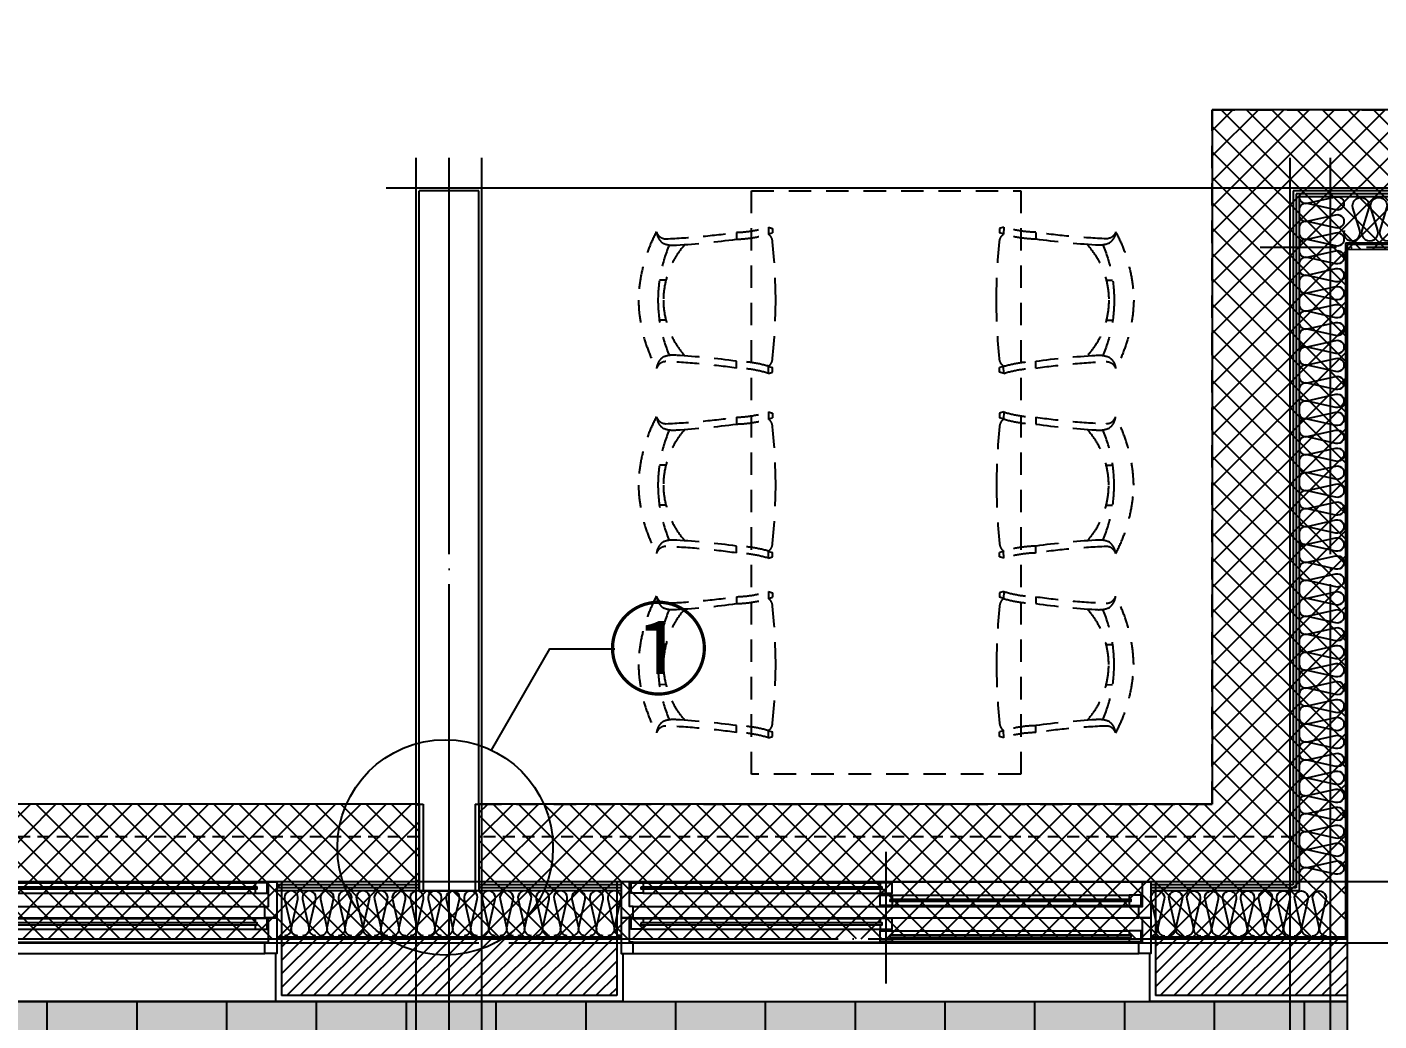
# Model space of a CAD drawing. Header units: millimetres. Extents: x -24416 to 92204, y -190080 to 23760.
# Drawn here: x 11689 to 16206, y -177061 to -173739 of the extents above; entities that cross this region are included whole.
import ezdxf
from ezdxf.enums import TextEntityAlignment as Align

# ---------------------------------------------------------------- set-up
doc = ezdxf.new("R2010")
doc.units = ezdxf.units.MM
doc.header["$LTSCALE"] = 50
for name, pattern in [('CEN', [62, 60, -1, 0, -1]), ('H', [1.3, 0.8, -0.5]), ('HD', [2.5, 1.5, -1]), ('HID', [2.5, 1.5, -1])]:
    doc.linetypes.add(name, pattern=pattern)
for name, color, linetype in [('A_HAT', 8, 'Continuous'), ('AA-단열-바닥-욕실', 30, 'Continuous'), ('ARDM', 7, 'Continuous'), ('CEN_CON', 1, 'CEN'), ('CEN_WALL', 12, 'CEN'), ('CONC', 2, 'Continuous'), ('dan1', 7, 'HID'), ('ELE4', 4, 'Continuous'), ('ETC', 6, 'Continuous'), ('FIN', 6, 'Continuous'), ('FUR_가구', 8, 'HD'), ('HAT', 9, 'Continuous'), ('INS', 252, 'Continuous'), ('INSUL', 8, 'Continuous'), ('TEXT', 3, 'Continuous'), ('WAL', 3, 'Continuous'), ('WAL_DRY', 7, 'Continuous'), ('WIN', 4, 'Continuous'), ('바닥타일', 8, 'Continuous'), ('커튼박스', 6, 'Continuous')]:
    doc.layers.add(name, color=color, linetype=linetype)
for name, color, linetype, plot in [('AA-CEN', 1, 'CEN', False), ('Defpoint', 135, 'Continuous', False), ('MC', 135, 'Continuous', False)]:
    doc.layers.add(name, color=color, linetype=linetype, plot=plot)
doc.styles.add('돋움', font='Dotum.ttf')
pattern_1 = [(45, (-291243.84, -166332.43), (-22.4506403, 22.4506403), [])]

# ---------------------------------------------------------------- blocks, each defined once
blk = doc.blocks.new('WIN_이중창_1800')
at = {"layer": 'Defpoint'}
for p, q in [((-15, 240), (-15, 0)), ((1785, 240), (1785, 0))]:
    blk.add_line(p, q, dxfattribs=at)
at = {"layer": 'WIN'}
blk.add_line((885, -100), (885, 340), dxfattribs=at)
at = {"layer": 'WIN', "color": 8}
for p, q in [((1742, 240), (28, 240)), ((1697, 237), (905, 237)), ((865, 196), (73, 196)), ((1697, 202), (905, 202)), ((1730, 158), (40, 158)), ((865, 161), (73, 161)), ((1730, 120), (40, 120)), ((1697, 117), (905, 117)), ((865, 76), (73, 76)), ((1697, 82), (905, 82)), ((1730, 38), (40, 38)), ((1730, 0), (40, 0)), ((865, 41), (73, 41))]:
    blk.add_line(p, q, dxfattribs=at)
at = {"layer": 'WIN'}
for points in [[(40, 158), (28, 158), (28, 240), (0, 240), (0, 120), (40, 120), (40, 158)], [(905, 216.5), (905, 202), (865, 202), (865, 237), (905, 237), (905, 222.5)], [(1697, 216.5), (1697, 202), (1737, 202), (1737, 237), (1697, 237), (1697, 222.5)], [(1730, 158), (1742, 158), (1742, 240), (1770, 240), (1770, 120), (1730, 120), (1730, 158)], [(73, 175.5), (73, 161), (33, 161), (33, 196), (73, 196), (73, 181.5)], [(872, 181.5), (872, 175.5), (66, 175.5), (66, 181.5), (872, 181.5)], [(865, 175.5), (865, 161), (905, 161), (905, 196), (865, 196), (865, 181.5)], [(1704, 222.5), (1704, 216.5), (898, 216.5), (898, 222.5), (1704, 222.5)], [(40, 38), (28, 38), (28, 120), (0, 120), (0, 0), (40, 0), (40, 38)], [(905, 96.5), (905, 82), (865, 82), (865, 117), (905, 117), (905, 102.5)], [(1704, 102.5), (1704, 96.5), (898, 96.5), (898, 102.5), (1704, 102.5)], [(1697, 96.5), (1697, 82), (1737, 82), (1737, 117), (1697, 117), (1697, 102.5)], [(1730, 38), (1742, 38), (1742, 120), (1770, 120), (1770, 0), (1730, 0), (1730, 38)], [(73, 55.5), (73, 41), (33, 41), (33, 76), (73, 76), (73, 61.5)], [(872, 61.5), (872, 55.5), (66, 55.5), (66, 61.5), (872, 61.5)], [(865, 55.5), (865, 41), (905, 41), (905, 76), (865, 76), (865, 61.5)]]:
    blk.add_lwpolyline(points, dxfattribs=at)
blk = doc.blocks.new('WIN_이중창_3600')
at = {"layer": 'Defpoint'}
for p, q in [((-15, 240), (-15, 0)), ((3585, 240), (3585, 0))]:
    blk.add_line(p, q, dxfattribs=at)
at = {"layer": 'WIN'}
for p, q in [((900, -100), (900, 340)), ((2670, -100), (2670, 340))]:
    blk.add_line(p, q, dxfattribs=at)
at = {"layer": 'WIN', "color": 8}
for p, q in [((3542, 240), (28, 240)), ((880, 237), (73, 237)), ((3497, 237), (2690, 237)), ((880, 202), (73, 202)), ((2650, 196), (920, 196)), ((3497, 202), (2690, 202)), ((3530, 158), (40, 158)), ((2650, 161), (920, 161)), ((3530, 120), (40, 120)), ((880, 117), (73, 117)), ((3497, 117), (2690, 117)), ((880, 82), (73, 82)), ((2650, 76), (920, 76)), ((3497, 82), (2690, 82)), ((3530, 38), (40, 38)), ((3530, 0), (40, 0)), ((2650, 41), (920, 41))]:
    blk.add_line(p, q, dxfattribs=at)
at = {"layer": 'WIN'}
for points in [[(40, 158), (28, 158), (28, 240), (0, 240), (0, 120), (40, 120), (40, 158)], [(73, 216.5), (73, 202), (33, 202), (33, 237), (73, 237), (73, 222.5)], [(880, 216.5), (880, 202), (920, 202), (920, 237), (880, 237), (880, 222.5)], [(2690, 216.5), (2690, 202), (2650, 202), (2650, 237), (2690, 237), (2690, 222.5)], [(3497, 216.5), (3497, 202), (3537, 202), (3537, 237), (3497, 237), (3497, 222.5)], [(3530, 158), (3542, 158), (3542, 240), (3570, 240), (3570, 120), (3530, 120), (3530, 158)], [(887, 222.5), (887, 216.5), (66, 216.5), (66, 222.5), (887, 222.5)], [(920, 175.5), (920, 161), (880, 161), (880, 196), (920, 196), (920, 181.5)], [(2657, 181.5), (2657, 175.5), (913, 175.5), (913, 181.5), (2657, 181.5)], [(2650, 175.5), (2650, 161), (2690, 161), (2690, 196), (2650, 196), (2650, 181.5)], [(3504, 222.5), (3504, 216.5), (2683, 216.5), (2683, 222.5), (3504, 222.5)], [(40, 38), (28, 38), (28, 120), (0, 120), (0, 0), (40, 0), (40, 38)], [(73, 96.5), (73, 82), (33, 82), (33, 117), (73, 117), (73, 102.5)], [(887, 102.5), (887, 96.5), (66, 96.5), (66, 102.5), (887, 102.5)], [(880, 96.5), (880, 82), (920, 82), (920, 117), (880, 117), (880, 102.5)], [(2690, 96.5), (2690, 82), (2650, 82), (2650, 117), (2690, 117), (2690, 102.5)], [(3504, 102.5), (3504, 96.5), (2683, 96.5), (2683, 102.5), (3504, 102.5)], [(3497, 96.5), (3497, 82), (3537, 82), (3537, 117), (3497, 117), (3497, 102.5)], [(3530, 38), (3542, 38), (3542, 120), (3570, 120), (3570, 0), (3530, 0), (3530, 38)], [(920, 55.5), (920, 41), (880, 41), (880, 76), (920, 76), (920, 61.5)], [(2657, 61.5), (2657, 55.5), (913, 55.5), (913, 61.5), (2657, 61.5)], [(2650, 55.5), (2650, 41), (2690, 41), (2690, 76), (2650, 76), (2650, 61.5)]]:
    blk.add_lwpolyline(points, dxfattribs=at)
blk = doc.blocks.new('insul1')
blk.add_lwpolyline([(0, 0, 0.480617), (0.146, 0.183), (0.004, 0.817, -1.249969), (0.296, 0.817), (0.154, 0.183, 0.480617), (0.3, 0, 0.480617)], format="xyb")
blk = doc.blocks.new('DongSinsul_1')
at = {"layer": 'INSUL'}
blk.add_lwpolyline([(0, 0.25, 1.34403), (0.35, 0.25), (0.2, 0.75, -1.34403), (0.55, 0.75), (0.4, 0.25)], format="xyb", dxfattribs=at)
blk = doc.blocks.new('식탁-1950x900')
at = {"layer": 'FUR_가구'}
for p, q in [((-393, -121.6), (-379.1, -126)), ((-393, -121.6), (-392.7, -145.4)), ((-379.1, -126), (-379.3, -141)), ((393, -121.6), (379.1, -126)), ((379.1, -126), (379.3, -141)), ((393, -121.6), (392.7, -145.4)), ((-500.1, -139.2), (-499.9, -162.1)), ((-392.7, -144.6), (-379.3, -141)), ((392.7, -144.6), (379.3, -141)), ((500.1, -139.2), (499.9, -162.1)), ((-735.6, -299), (-756.6, -299.2)), ((735.6, -299), (756.6, -299.2)), ((-735.6, -433.1), (-756.6, -432.9)), ((735.6, -433.1), (756.6, -432.9)), ((-500.1, -592.9), (-499.9, -570)), ((-393, -610.5), (-392.7, -586.7)), ((393, -610.5), (392.7, -586.7)), ((500.1, -592.9), (499.9, -570)), ((-393, -610.5), (-379.1, -606.2)), ((-392.7, -587.5), (-379.3, -591.1)), ((-379.1, -606.2), (-379.3, -591.1)), ((379.1, -606.2), (379.3, -591.1)), ((393, -610.5), (379.1, -606.2)), ((392.7, -587.5), (379.3, -591.1)), ((-500.1, -757.1), (-499.9, -780)), ((-393, -739.5), (-379.1, -743.8)), ((-393, -739.5), (-392.7, -763.3)), ((-392.7, -762.5), (-379.3, -758.9)), ((-379.1, -743.8), (-379.3, -758.9)), ((393, -739.5), (379.1, -743.8)), ((379.1, -743.8), (379.3, -758.9)), ((392.7, -762.5), (379.3, -758.9)), ((393, -739.5), (392.7, -763.3)), ((500.1, -757.1), (499.9, -780)), ((-735.6, -916.9), (-756.6, -917.1)), ((735.6, -916.9), (756.6, -917.1)), ((-735.6, -1051), (-756.6, -1050.8)), ((735.6, -1051), (756.6, -1050.8)), ((-500.1, -1210.8), (-499.9, -1187.9)), ((-393, -1228.4), (-392.7, -1204.6)), ((-392.7, -1205.4), (-379.3, -1209)), ((-379.1, -1224), (-379.3, -1209)), ((379.1, -1224), (379.3, -1209)), ((392.7, -1205.4), (379.3, -1209)), ((393, -1228.4), (392.7, -1204.6)), ((500.1, -1210.8), (499.9, -1187.9)), ((-393, -1228.4), (-379.1, -1224)), ((393, -1228.4), (379.1, -1224)), ((-393, -1339.5), (-379.1, -1343.8)), ((-393, -1339.5), (-392.7, -1363.3)), ((-379.1, -1343.8), (-379.3, -1358.9)), ((393, -1339.5), (379.1, -1343.8)), ((379.1, -1343.8), (379.3, -1358.9)), ((393, -1339.5), (392.7, -1363.3)), ((-500.1, -1357.1), (-499.9, -1380)), ((-392.7, -1362.5), (-379.3, -1358.9)), ((392.7, -1362.5), (379.3, -1358.9)), ((500.1, -1357.1), (499.9, -1380)), ((-735.6, -1516.9), (-756.6, -1517.1)), ((735.6, -1516.9), (756.6, -1517.1)), ((-735.6, -1651), (-756.6, -1650.8)), ((735.6, -1651), (756.6, -1650.8)), ((-500.1, -1810.8), (-499.9, -1787.9)), ((-393, -1828.4), (-392.7, -1804.6)), ((-392.7, -1805.4), (-379.3, -1809)), ((392.7, -1805.4), (379.3, -1809)), ((393, -1828.4), (392.7, -1804.6)), ((500.1, -1810.8), (499.9, -1787.9)), ((-393, -1828.4), (-379.1, -1824)), ((-379.1, -1824), (-379.3, -1809)), ((379.1, -1824), (379.3, -1809)), ((393, -1828.4), (379.1, -1824))]:
    blk.add_line(p, q, dxfattribs=at)
blk.add_lwpolyline([(-450, 0), (450, 0), (450, -1950), (-450, -1950)], close=True, dxfattribs=at)
for centre, radius, start, end in [((-510.6, 259.9), 399.2, 271.5056, 287.1336), ((-324.7, -376.8), 502.7, 151.613, 178.7722), ((-735.8, -128.1), 32.7, 197.2985, 270.5396), ((-715.5, -133.6), 51.6, 184.7366, 233.9633), ((-711.1, -94), 88.5, 246.8053, 277.2576), ((-464.2, -367.5), 279.9, 137.9152, 179.6962), ((-839.2, 2261.8), 2424.8, 272.4515, 278.0366), ((-839.2, 2261.8), 2447.5, 273.2626, 277.9666), ((-510.6, 259.9), 422.1, 271.4516, 286.229), ((-411.8, -172), 32.7, 1.9895, 54.3197), ((-2602.4, -386.7), 2233.9, 0.5286, 5.5435), ((-301.1, -364.6), 460.9, 156.5856, 180.1775), ((-324.7, -355.3), 502.7, 181.2278, 208.387), ((-301.1, -367.5), 460.9, 179.8225, 203.4144), ((-464.2, -364.6), 279.9, 180.3038, 222.0848), ((-2602.4, -345.5), 2233.9, 354.4565, 359.4714), ((-735.8, -604), 32.7, 89.4604, 162.7015), ((-715.5, -598.6), 51.6, 126.0367, 175.2634), ((-711.1, -638.2), 88.5, 82.7424, 113.1947), ((-839.2, -2993.9), 2424.8, 81.9634, 87.5485), ((-839.2, -2993.9), 2447.5, 82.0334, 86.7374), ((-510.6, -992), 422.1, 73.771, 88.5484), ((-411.8, -560.1), 32.7, 305.6803, 358.0105), ((-510.6, -992), 399.2, 72.8664, 88.4944), ((-324.7, -994.7), 502.7, 151.613, 178.7722), ((-735.8, -746), 32.7, 197.2985, 270.5396), ((-715.5, -751.4), 51.6, 184.7366, 233.9633), ((-839.2, 1643.9), 2424.8, 272.4515, 278.0366), ((-510.6, -358), 399.2, 271.5056, 287.1336), ((-510.6, -358), 422.1, 271.4516, 286.229), ((-411.8, -789.9), 32.7, 1.9895, 54.3197), ((-301.1, -982.5), 460.9, 156.5856, 180.1775), ((-711.1, -711.8), 88.5, 246.8053, 277.2576), ((-464.2, -985.4), 279.9, 137.9152, 179.6962), ((-839.2, 1643.9), 2447.5, 273.2626, 277.9666), ((-2602.4, -1004.5), 2233.9, 0.5286, 5.5435), ((-324.7, -973.2), 502.7, 181.2278, 208.387), ((-301.1, -985.4), 460.9, 179.8225, 203.4144), ((-464.2, -982.5), 279.9, 180.3038, 222.0848), ((-2602.4, -963.3), 2233.9, 354.4565, 359.4714), ((-711.1, -1256), 88.5, 82.7424, 113.1947), ((-839.2, -3611.8), 2447.5, 82.0334, 86.7374), ((-735.8, -1221.9), 32.7, 89.4604, 162.7015), ((-715.5, -1216.4), 51.6, 126.0367, 175.2634), ((-839.2, -3611.8), 2424.8, 81.9634, 87.5485), ((-510.6, -1609.9), 399.2, 72.8664, 88.4944), ((-510.6, -1609.9), 422.1, 73.771, 88.5484), ((-411.8, -1178), 32.7, 305.6803, 358.0105), ((-510.6, -958), 399.2, 271.5056, 287.1336), ((-324.7, -1594.7), 502.7, 151.613, 178.7722), ((-735.8, -1346), 32.7, 197.2985, 270.5396), ((-715.5, -1351.4), 51.6, 184.7366, 233.9633), ((-301.1, -1582.5), 460.9, 156.5856, 180.1775), ((-711.1, -1311.8), 88.5, 246.8053, 277.2576), ((-464.2, -1585.4), 279.9, 137.9152, 179.6962), ((-839.2, 1043.9), 2424.8, 272.4515, 278.0366), ((-839.2, 1043.9), 2447.5, 273.2626, 277.9666), ((-510.6, -958), 422.1, 271.4516, 286.229), ((-411.8, -1389.9), 32.7, 1.9895, 54.3197), ((-2602.4, -1604.5), 2233.9, 0.5286, 5.5435), ((-324.7, -1573.2), 502.7, 181.2278, 208.387), ((-301.1, -1585.4), 460.9, 179.8225, 203.4144), ((-464.2, -1582.5), 279.9, 180.3038, 222.0848), ((-2602.4, -1563.3), 2233.9, 354.4565, 359.4714), ((-735.8, -1821.9), 32.7, 89.4604, 162.7015), ((-715.5, -1816.4), 51.6, 126.0367, 175.2634), ((-711.1, -1856), 88.5, 82.7424, 113.1947), ((-839.2, -4211.8), 2424.8, 81.9634, 87.5485), ((-839.2, -4211.8), 2447.5, 82.0334, 86.7374), ((-510.6, -2209.9), 422.1, 73.771, 88.5484), ((-411.8, -1778), 32.7, 305.6803, 358.0105), ((-510.6, -2209.9), 399.2, 72.8664, 88.4944)]:
    blk.add_arc(centre, radius, start, end, dxfattribs=at)
at = {"layer": 'FUR_가구', "extrusion": (0, 0, -1)}
for centre, major_axis, start_param, end_param in [((510.6, 259.9), (-391.6, 77.3), 4.543868, 4.816628), ((2602.4, -386.7), (-1579.6, 1579.6), 5.507013, 5.59454), ((411.8, -172), (-23.1, 23.1), 5.532511, 6.445844), ((510.6, 259.9), (-418.1, 57.7), 4.600712, 4.858628), ((839.2, 2261.8), (261.2, 2433.5), 3.0916, 3.173701), ((839.2, 2261.8), (308.9, 2405.1), 3.056625, 3.154103), ((464.2, -367.5), (197.9, 197.9), 0.05088, 0.780096), ((711.1, -94), (-62.6, 62.6), 3.522166, 4.053659), ((735.8, -128.1), (-23.1, 23.1), 2.65811, 3.936408), ((715.5, -133.6), (-36.5, 36.5), 2.438863, 3.298031), ((324.7, -376.8), (355.5, 355.5), 0.289952, 0.763969), ((301.1, -364.6), (447.5, 110.4), -0.166893, 0.244864), ((2602.4, -345.5), (-114, 2231), 4.666674, 4.7542), ((464.2, -364.6), (197.9, 197.9), 0.7907, 1.519916), ((301.1, -367.5), (-450.7, 96.7), 2.927084, 3.338841), ((324.7, -355.3), (-355.5, 355.5), 2.377624, 2.851641), ((411.8, -560.1), (-23.1, 23.1), 4.54973, 5.463063), ((510.6, -992), (410.7, 97.2), 4.661547, 4.919462), ((839.2, -2993.9), (-321.8, 2426.3), -0.007165, 0.074936), ((839.2, -2993.9), (-242.6, 2412.6), -0.040038, 0.05744), ((711.1, -638.2), (62.6, 62.6), -0.912067, -0.380574), ((735.8, -604), (23.1, 23.1), -0.794816, 0.483483), ((715.5, -598.6), (-36.5, 36.5), 1.414358, 2.273526), ((510.6, -992), (392, 75.2), 4.602977, 4.875737)]:
    blk.add_ellipse(centre, major_axis=major_axis, ratio=1, start_param=start_param, end_param=end_param, dxfattribs=at)
at = {"layer": 'FUR_가구'}
for centre, major_axis, start_param, end_param in [((411.8, -789.9), (23.1, 23.1), 1.408137, 2.321471), ((510.6, -358), (-410.7, 97.2), 1.519954, 1.777869), ((510.6, -358), (-392, 75.2), 1.461384, 1.734144), ((839.2, 1643.9), (242.6, 2412.6), 3.101555, 3.199033), ((735.8, -746), (-23.1, 23.1), 2.346777, 3.625076), ((715.5, -751.4), (36.5, 36.5), 4.55595, 5.415118), ((324.7, -994.7), (355.5, 355.5), 5.519216, 5.993234), ((2602.4, -1004.5), (114, 2231), 1.525081, 1.612608), ((839.2, 1643.9), (321.8, 2426.3), 3.134428, 3.216528), ((464.2, -985.4), (-197.9, 197.9), 3.932293, 4.661509), ((711.1, -711.8), (-62.6, 62.6), 2.229526, 2.761019), ((301.1, -982.5), (450.7, 96.7), -0.214508, 0.197248), ((2602.4, -963.3), (1579.6, 1579.6), 2.36542, 2.452947), ((464.2, -982.5), (-197.9, 197.9), 3.192473, 3.921689), ((301.1, -985.4), (-447.5, 110.4), 2.9747, 3.386457), ((324.7, -973.2), (-355.5, 355.5), 3.431544, 3.905562), ((839.2, -3611.8), (-261.2, 2433.5), -0.049992, 0.032108), ((711.1, -1256), (62.6, 62.6), 0.380574, 0.912067), ((411.8, -1178), (23.1, 23.1), 2.390918, 3.304252), ((510.6, -1609.9), (418.1, 57.7), 1.45912, 1.717035), ((510.6, -1609.9), (391.6, 77.3), 1.402276, 1.675036), ((839.2, -3611.8), (-308.9, 2405.1), -0.084967, 0.012511), ((735.8, -1221.9), (23.1, 23.1), 5.799702, 7.078001), ((715.5, -1216.4), (36.5, 36.5), 5.580456, 6.439624), ((510.6, -958), (-392, 75.2), 1.461384, 1.734144), ((2602.4, -1604.5), (114, 2231), 1.525081, 1.612608), ((411.8, -1389.9), (23.1, 23.1), 1.408137, 2.321471), ((510.6, -958), (-410.7, 97.2), 1.519954, 1.777869), ((839.2, 1043.9), (321.8, 2426.3), 3.134428, 3.216528), ((839.2, 1043.9), (242.6, 2412.6), 3.101555, 3.199033), ((464.2, -1585.4), (-197.9, 197.9), 3.932293, 4.661509), ((711.1, -1311.8), (-62.6, 62.6), 2.229526, 2.761019), ((301.1, -1582.5), (450.7, 96.7), -0.214508, 0.197248), ((735.8, -1346), (-23.1, 23.1), 2.346777, 3.625076), ((715.5, -1351.4), (36.5, 36.5), 4.55595, 5.415118), ((324.7, -1594.7), (355.5, 355.5), 5.519216, 5.993234), ((2602.4, -1563.3), (1579.6, 1579.6), 2.36542, 2.452947), ((464.2, -1582.5), (-197.9, 197.9), 3.192473, 3.921689), ((301.1, -1585.4), (-447.5, 110.4), 2.9747, 3.386457), ((324.7, -1573.2), (-355.5, 355.5), 3.431544, 3.905562), ((411.8, -1778), (23.1, 23.1), 2.390918, 3.304252), ((510.6, -2209.9), (418.1, 57.7), 1.45912, 1.717035), ((839.2, -4211.8), (-261.2, 2433.5), -0.049992, 0.032108), ((839.2, -4211.8), (-308.9, 2405.1), -0.084967, 0.012511), ((711.1, -1856), (62.6, 62.6), 0.380574, 0.912067), ((735.8, -1821.9), (23.1, 23.1), 5.799702, 7.078001), ((715.5, -1816.4), (36.5, 36.5), 5.580456, 6.439624), ((510.6, -2209.9), (391.6, 77.3), 1.402276, 1.675036)]:
    blk.add_ellipse(centre, major_axis=major_axis, ratio=1, start_param=start_param, end_param=end_param, dxfattribs=at)
blk = doc.blocks.new('U-131B(기본)', base_point=(-85340.5, -187585.7))
at = {"layer": 'A_HAT'}
h = blk.add_hatch(dxfattribs=at)
h.set_pattern_fill('ANSI31', color=256, scale=10, style=0)
h.set_pattern_definition(pattern_1)
h.paths.add_polyline_path([(-77335.5, -186070.7), (-76215.5, -186070.7), (-76215.5, -186260.7), (-77335.5, -186260.7)])
h = blk.add_hatch(dxfattribs=at)
h.set_pattern_fill('ANSI31', color=256, scale=10, style=0)
h.set_pattern_definition(pattern_1)
h.paths.add_polyline_path([(-74415.5, -186070.7), (-73775.5, -186070.7), (-73775.5, -186260.7), (-74415.5, -186260.7)])
at = {"layer": '바닥타일'}
h = blk.add_hatch(dxfattribs=at)
h.set_pattern_fill('_USER', color=256, scale=300, double=1, pattern_type=0)
h.set_pattern_definition([(0, (-291243.84, -166332.43), (0, 300), []), (90, (-291243.84, -166332.43), (-300, 2e-14), [])])
h.paths.add_polyline_path([(-83430.5, -186105.7), (-83430.5, -187385.7), (-73775.5, -187385.7), (-73775.5, -186280.7), (-81785.5, -186280.7), (-81785.5, -186105.7)])
at = {"layer": 'CEN_CON'}
blk.add_line((-76775.5, -187885.7), (-76775.5, -183460.7), dxfattribs=at)
at = {"layer": 'CEN_WALL'}
for p, q in [((-73830.5, -187885.7), (-73830.5, -183460.7)), ((-70710.5, -183760.7), (-74065.5, -183760.7)), ((-73575.5, -186085.7), (-81705.5, -186085.7))]:
    blk.add_line(p, q, dxfattribs=at)
at = {"layer": 'CONC'}
for p, q in [((-76875.5, -185620.7), (-76875.5, -183570.7)), ((-76675.5, -183570.7), (-76875.5, -183570.7)), ((-76675.5, -185620.7), (-76675.5, -183570.7)), ((-73775.5, -183750.7), (-73775.5, -187385.7)), ((-73105.5, -183750.7), (-73775.5, -183750.7)), ((-76875.5, -185620.7), (-76862.5, -185620.7)), ((-76862.5, -185620.7), (-76862.5, -185910.7)), ((-76688.5, -185620.7), (-76688.5, -185910.7)), ((-76688.5, -185620.7), (-76675.5, -185620.7)), ((-76862.5, -185910.7), (-76688.5, -185910.7))]:
    blk.add_line(p, q, dxfattribs=at)
at = {"layer": 'dan1'}
for points in [[(-76675.5, -185620.7), (-74225.5, -185620.7), (-74225.5, -183300.7), (-70135.5, -183300.7), (-70135.5, -185620.7), (-64745.5, -185620.7)], [(-76875.5, -185620.7), (-81125.5, -185620.7), (-81125.5, -185445.7), (-81395.5, -185445.7)]]:
    blk.add_lwpolyline(points, dxfattribs=at)
at = {"layer": 'ELE4'}
for p, q in [((-77355.5, -186280.7), (-80915.5, -186280.7)), ((-76195.5, -186280.7), (-74435.5, -186280.7))]:
    blk.add_line(p, q, dxfattribs=at)
at = {"layer": 'FIN'}
for p, q in [((-77355.5, -186120.7), (-77355.5, -186280.7)), ((-76195.5, -186120.7), (-76195.5, -186280.7)), ((-74435.5, -186120.7), (-74435.5, -186280.7)), ((-76195.5, -186280.7), (-77355.5, -186280.7)), ((-73775.5, -186280.7), (-74435.5, -186280.7))]:
    blk.add_line(p, q, dxfattribs=at)
at = {"layer": 'INS'}
for p, q in [((-73935.5, -183590.7), (-73935.5, -185910.7)), ((-73090.5, -183590.7), (-73935.5, -183590.7)), ((-73780.5, -183745.7), (-73780.5, -186065.7)), ((-73090.5, -183745.7), (-73780.5, -183745.7)), ((-76875.5, -185620.7), (-76875.5, -185910.7)), ((-76675.5, -185620.7), (-76675.5, -185910.7)), ((-76875.5, -185910.7), (-77350.5, -185910.7)), ((-76875.5, -185910.7), (-76862.5, -185910.7)), ((-76675.5, -185910.7), (-76688.5, -185910.7)), ((-76200.5, -185910.7), (-76675.5, -185910.7)), ((-73935.5, -185910.7), (-74430.5, -185910.7)), ((-76200.5, -186065.7), (-77350.5, -186065.7)), ((-73780.5, -186065.7), (-74430.5, -186065.7))]:
    blk.add_line(p, q, dxfattribs=at)
at = {"layer": 'MC'}
for p, q in [((-76885.5, -187885.7), (-76885.5, -183460.7)), ((-76665.5, -187885.7), (-76665.5, -183460.7)), ((-73965.5, -187885.7), (-73965.5, -183460.7)), ((-76985.5, -183560.7), (-70710.5, -183560.7)), ((-73575.5, -185880.7), (-81705.5, -185880.7))]:
    blk.add_line(p, q, dxfattribs=at)
at = {"layer": 'WAL'}
for p, q in [((-76215.5, -186070.7), (-77335.5, -186070.7)), ((-77335.5, -186070.7), (-77335.5, -186260.7)), ((-76215.5, -186070.7), (-76215.5, -186260.7)), ((-73775.5, -186070.7), (-74415.5, -186070.7)), ((-74415.5, -186070.7), (-74415.5, -186260.7)), ((-76215.5, -186260.7), (-77335.5, -186260.7)), ((-73775.5, -186260.7), (-74415.5, -186260.7))]:
    blk.add_line(p, q, dxfattribs=at)
at = {"layer": 'WAL_DRY'}
for p, q in [((-73955.5, -183570.7), (-73955.5, -185890.7)), ((-73090.5, -183570.7), (-73955.5, -183570.7)), ((-73945.5, -183580.7), (-73945.5, -185900.7)), ((-73090.5, -183580.7), (-73945.5, -183580.7)), ((-76875.5, -185890.7), (-77350.5, -185890.7)), ((-76875.5, -185900.7), (-77350.5, -185900.7)), ((-76200.5, -185890.7), (-76675.5, -185890.7)), ((-76200.5, -185900.7), (-76675.5, -185900.7)), ((-73955.5, -185890.7), (-74430.5, -185890.7)), ((-73945.5, -185900.7), (-74430.5, -185900.7))]:
    blk.add_line(p, q, dxfattribs=at)
at = {"layer": '커튼박스', "linetype": 'H'}
for p, q in [((-76875.5, -185730.7), (-81395.5, -185730.7)), ((-73955.5, -185730.7), (-76675.5, -185730.7))]:
    blk.add_line(p, q, dxfattribs=at)
at = {"layer": 'FUR_가구'}
blk.add_blockref('식탁-1950x900', (-75315.5, -183570.7), dxfattribs=at)
at = {"layer": 'INS', "xscale": 150, "yscale": 150, "zscale": 150, "rotation": 270, "row_count": 1, "column_count": 38, "row_spacing": 0, "column_spacing": 60}
blk.add_blockref('insul1', (-73935.5, -183590.7), dxfattribs=at)
at = {"layer": 'INS', "yscale": 150, "zscale": 150, "row_count": 1, "row_spacing": 0}
for p, xscale, column_count, column_spacing in [((-76200.5, -186060.7), -150, 19, -60), ((-74430.5, -186060.7), 150, 10, 60)]:
    blk.add_blockref('insul1', p, dxfattribs=dict(at, xscale=xscale, column_count=column_count, column_spacing=column_spacing))
at = {"layer": 'INSUL', "xscale": 150, "yscale": 150, "zscale": 150, "row_count": 1, "column_count": 11, "row_spacing": 1, "column_spacing": 60}
blk.add_blockref('DongSinsul_1', (-73785.5, -183740.7), dxfattribs=at)
at = {"layer": 'WIN', "xscale": -1}
for name, p in [('WIN_이중창_3600', (-77350.5, -186120.7)), ('WIN_이중창_1800', (-74430.5, -186120.7))]:
    blk.add_blockref(name, p, dxfattribs=at)
blk = doc.blocks.new('A$C1CAF0AFA')
at = {"layer": 'ETC'}
h = blk.add_hatch(dxfattribs=at)
h.set_pattern_fill('CROSS', color=256, scale=10, angle=45)
h.set_pattern_definition([(45, (146065.76, -53460), (7e-15, 89.802561), [31.75, -95.25]), (135, (146088.21, -53460), (-89.802561, 7e-15), [31.75, -95.25])])
h.paths.add_polyline_path([(6318.8, -201860.9), (4478.8, -201860.9), (4478.8, -200570.9), (6318.8, -200570.9)])
h.paths.add_polyline_path([(6448.8, -201860.9), (6448.8, -200580.9), (8088.8, -200580.9), (8088.8, -200755.9), (16098.8, -200755.9), (16098.8, -201860.9)])
h.paths.add_polyline_path([(30238.8, -193300.9), (31343.8, -193300.9), (31343.8, -191060.9), (30238.8, -191060.9)])
h.paths.add_polyline_path([(28743.8, -193510.9), (29208.8, -193510.9), (29208.8, -194420.9), (29848.8, -194420.9), (29848.8, -201860.9), (19288.8, -201860.9), (19288.8, -200755.9), (28743.8, -200755.9)])
h.paths.add_polyline_path([(4478.8, -192515.9), (6708.8, -192515.9), (6708.8, -191925.9), (8648.8, -191925.9), (8648.8, -192810.9), (9118.8, -192810.9), (9118.8, -191925.9), (12818.8, -191925.9), (12818.8, -193280.9), (8888.8, -193280.9), (8888.8, -193730.9), (4478.8, -193720.9)])
at = {"layer": 'HAT'}
h = blk.add_hatch(dxfattribs=at)
h.set_pattern_fill('_USER', color=5, scale=60, angle=45, double=1, pattern_type=0)
h.set_pattern_definition([(45, (0, -53460), (-42.426407, 42.426407), []), (135, (0, -53460), (-42.426407, -42.426407), [])])
h.paths.add_polyline_path([(16098.8, -198242), (19288.8, -198224.5), (19288.8, -200545.9), (28533.8, -200545.9), (28533.8, -193300.9), (30028.8, -193300.9), (30028.8, -191060.9), (25838.8, -191060.9), (25838.8, -195035.9), (19288.8, -195035.9), (19288.8, -195485.9), (25778.8, -195485.9), (25778.8, -195163.4), (25978.8, -195163.4), (25978.8, -195485.9), (26288.8, -195485.9), (26288.8, -191510.9), (29578.8, -191510.9), (29578.8, -192850.9), (28083.8, -192850.9), (28083.8, -200095.9), (25328.8, -200095.9), (25328.8, -200385.9), (25128.8, -200385.9), (25128.8, -200095.9), (19738.8, -200095.9), (19738.8, -197775.9), (15648.8, -197775.9), (15648.8, -200095.9), (13198.8, -200095.9), (13198.8, -200385.9), (12998.8, -200385.9), (12998.8, -200095.9), (8748.8, -200095.9), (8748.8, -199920.9), (8478.8, -199920.9), (8478.8, -200210.9), (8278.8, -200210.9), (8278.8, -199920.9), (4928.8, -199920.9), (4928.8, -194380.9), (8278.8, -194380.9), (8278.8, -194090.9), (8478.8, -194090.9), (8478.8, -194380.9), (9548.8, -194380.9), (9548.8, -193940.9), (12388.8, -193940.9), (12388.8, -195485.9), (12698.8, -195485.9), (12698.8, -195163.4), (12898.8, -195163.4), (12898.8, -195485.9), (19051.8, -195485.9), (19051.8, -195035.9), (16968.8, -195035.9), (16968.8, -194886), (15568.8, -194886), (15568.8, -195035.9), (12838.8, -195035.9), (12838.8, -193490.9), (9098.8, -193490.9), (9098.8, -193930.9), (4478.8, -193930.9), (4478.8, -200370.9), (8298.8, -200370.9), (8298.8, -200545.9), (16098.8, -200545.9)])
at = {"layer": 'AA-CEN', "color": 4}
for points in [[(19738.8, -197775.9), (15648.8, -197775.9), (15648.8, -200095.9), (13198.8, -200095.9), (13198.8, -200385.9), (12998.8, -200385.9), (12998.8, -200095.9), (8748.8, -200095.9)], [(8298.8, -200545.9), (16098.8, -200545.9), (16098.8, -198242), (19288.8, -198224.5)]]:
    blk.add_lwpolyline(points, dxfattribs=at)
at = {"layer": 'AA-CEN'}
blk.add_lwpolyline([(6448.8, -201860.9), (6448.8, -200580.9), (8088.8, -200580.9), (8088.8, -200755.9), (16098.8, -200755.9), (16098.8, -201860.9), (6448.8, -201860.9)], dxfattribs=at)
blk = doc.blocks.new('A$C45F312F6')
at = {"layer": 'ARDM', "color": 3}
blk.add_lwpolyline([(13240.7, -199915.9), (13435.6, -199577.6), (13653.1, -199577.6)], dxfattribs=at)
blk.add_circle((13085.8, -200240.9), 360, dxfattribs=at)
at = {"layer": 'TEXT', "style": '돋움'}
blk.add_text('①', height=250, dxfattribs=at).set_placement((13798.3, -199704.4), align=Align.CENTER)

msp = doc.modelspace()

# ---------------------------------------------------------------- block references
for name, p in [('A$C45F312F6', (0, 23760)), ('U-131B(기본)', (4533.8, -178300.9))]:
    msp.add_blockref(name, p)
at = {"layer": 'AA-단열-바닥-욕실'}
msp.add_blockref('A$C1CAF0AFA', (0, 23760), dxfattribs=at)

doc.saveas('drawing.dxf')
